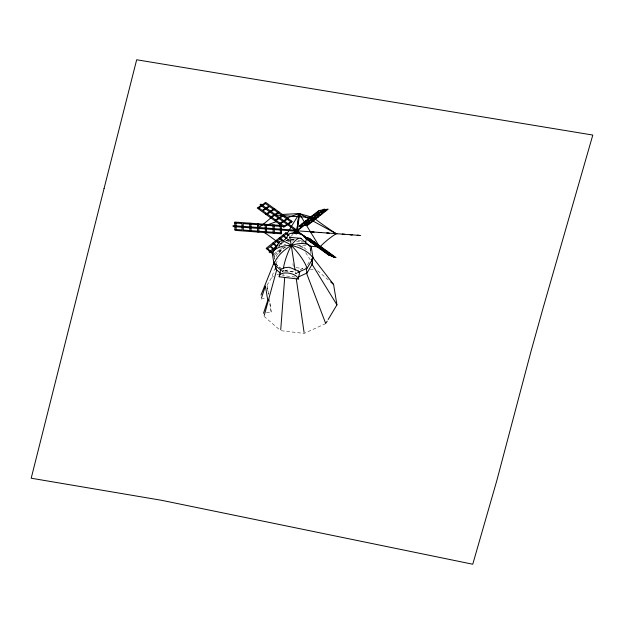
<?xml version="1.0" encoding="UTF-8"?>
<svg xmlns="http://www.w3.org/2000/svg" width="624" height="624" viewBox="0 0 624 624"><rect width="100%" height="100%" fill="white"/><g stroke="black" fill="none" stroke-linecap="round" stroke-linejoin="round"><path stroke-width="0.47" stroke-dasharray="3.12 2.34" d="M283.234 270.231L282.984 272.009L281.557 270.777M294.512 239.827L289.973 239.296L286.736 240.778L287.009 239.413M266.994 285.34L271.869 277.204L274.599 268.905M276.12 264.295L277.937 258.757M280.067 252.299L280.675 250.458L283.226 249.288M286.736 240.778L286.892 240.349M278.741 253.687L280.675 250.458M307.515 264.724L310.315 260.044M281.455 242.845L280.465 244.468A275.184 169.237 10 0 1 285.8 244.624M277.649 246.691L283.795 241.847M290.706 236.41L293.67 234.086M273.991 253.999L276.557 251.987M277.064 251.581L279.887 249.366L280.8 250.123M283.21 246.745L280.394 248.96L281.307 249.725M290.378 241.106L293.452 238.688L294.372 239.444M274.396 255.161L284.638 247.104M291.946 241.348L293.896 239.811L292.984 239.054M280.036 243.493L281.752 242.705M285.176 241.129L288.413 239.647M280.059 243.844L282.563 242.689M287.711 241.886L290.176 240.755M285.792 247.221L280.004 249.873L274.396 259.233L273.749 254.522L274.232 257.291M271.869 277.204L273.585 276.416M277.025 274.841L278.749 274.053M284.77 271.292L289.926 268.928M300.113 269.81L305.253 267.454M298.373 272.22L295.597 273.491L295.058 269.81M297.25 273.039L295.604 273.796L295.363 271.994L283.577 270.613L295.409 272.329M325.728 323.567L304.231 333.427L280.66 330.665M261.16 298.982L265.964 298.225M266.393 312.819L271.198 312.062L269.677 300.963M289.926 238.953L294.466 239.483M298.139 240.248L300.854 240.568M296.525 241.496L301.961 242.135M298.912 245.903L302.539 246.332L307.39 250.505M300.214 246.87L302.086 247.088L304.239 248.945M296.197 267.68L302.796 268.453M310.339 269.342L313.17 269.669M295.113 277.048L284.848 275.847L283.413 274.607M287.633 238.828L289.692 240.536M287.126 239.234L289.185 240.934M302.305 240.841L304.067 242.362M317.663 270.738L328.52 280.082M275.254 263.445L280.558 268.016M275.301 263.788L281.112 268.788M282.368 269.872L283.624 270.949M280.644 269.677L283.187 271.861M282.313 274.817L283.702 276.011M264.014 316.337L279.209 329.417M305.666 252.642L310.284 259.787M310.042 247.502L310.495 250.286M310.541 250.622L311.002 253.406M273.725 254.163L274.186 256.948M268.616 294.317L267.205 285.745L268.343 294.068M269.006 298.724L271.198 312.062M310.089 247.837L310.861 253.492M301.766 240.677L302.539 246.332M279.224 244.226L279.739 247.993M292.937 263.593L293.257 266.409M297.398 245.177A275.184 169.237 10 0 1 307.242 245.903"/><path stroke-width="0.94" d="M280.73 329.698L284.7 277.774M296.158 234.047L296.759 229.499L297.757 229.811L297.274 233.47M296.369 233.641L296.728 230.896M296.923 229.616L299.052 213.408L299.614 213.58L297.476 229.788L296.923 229.616L297.476 229.788M296.969 229.882L299.052 213.408M283.475 268.453L284.489 267.727L289.247 267.236L297.812 270.761L298.373 272.22L307.102 268.219L313.1 258.203L311.306 247.283A27.565 13.166 -29.9 0 0 291.268 245.404A27.565 8.455 48.9 0 0 278.281 243.415L272.282 253.422L274.084 264.342L280.839 270.161L281.299 268.827L283.475 268.453L283.772 266.253A27.565 7.933 -67 0 1 291.268 245.404L289.676 236.863L289.715 237.346L298.49 238.118M299.715 271.908L298.288 279.029L279.217 276.791L280.644 269.677M286.9 238.501L287.235 236.847A9.703 4.703 11.4 0 1 296.104 233.103A9.703 4.703 11.4 0 1 306.306 239.086L305.471 243.22M298.373 272.22L298.646 270.847M264.264 315.409L276.689 269.966M261.464 298.054L265.426 286.018L267.774 300.316L263.507 313.271M261.011 295.027L274.271 262.018M298.662 276.845L306.93 273.055L312.538 263.702L311.891 258.991M326.219 322.756L327.194 321.126M328.169 319.504L336.944 304.855L333.583 284.443L312.351 256.948M286.892 233.899L299.255 213.556L311.423 217.035M267.072 249.093L270.145 246.675L272.891 248.953M273.476 244.054L270.66 246.277L273.406 248.547M273.983 243.656L276.806 241.441M277.313 241.036L280.137 238.82M280.644 238.415L283.46 236.2M283.975 235.794L287.048 233.376M299.941 226.099L303.014 223.673M303.529 223.275L306.345 221.06M306.852 220.654L309.676 218.439M310.183 218.033L313.006 215.818M313.513 215.413L316.329 213.197L319.441 212.729M319.917 210.374L316.844 212.8L319.948 212.332M278.14 244.819L269.053 251.971L269.974 252.728L276.432 247.642M284.092 240.139L286.72 238.072L283.054 235.037M292.016 233.906L296.455 230.412L297.367 231.169M294.411 233.501L296.626 231.754M307.195 225.007L310.268 222.589M310.775 222.191L313.591 219.968M314.106 219.57L316.922 217.347M317.437 216.949L320.252 214.734M320.759 214.328L323.583 212.113L320.471 212.573M327.163 209.29L324.09 211.708L320.986 212.176M261.035 205.569L257.244 208.057L283.795 227.206L287.586 224.718M261.986 204.953L265.777 202.465L292.321 221.614L288.53 224.102M258.866 207.925L261.713 206.06M262.657 205.436L265.504 203.58M265.122 208.517L262.275 210.382L258.188 207.433M266.066 207.901L268.913 206.037L264.826 203.089M265.801 209.009L262.954 210.873L266.705 213.572M266.744 208.385L269.591 206.528L273.335 209.227M265.754 214.196L269.545 211.708M270.496 211.091L274.287 208.603M266.432 214.679L270.223 212.199M271.175 211.575L274.966 209.095M270.176 217.386L273.975 214.898A275.184 54.475 5.5 0 0 310.635 217.425M274.919 214.282L278.71 211.801M270.855 217.87L274.646 215.389M275.597 214.773L279.388 212.285M274.607 220.576L278.398 218.096M279.341 217.472L283.132 214.991M275.285 221.068L279.076 218.579M280.02 217.963L283.811 215.475M279.029 223.766L282.82 221.286M283.772 220.662L287.563 218.182M279.708 224.258L283.499 221.77M284.45 221.153L288.241 218.673M283.163 226.746L286.954 224.266M287.906 223.649L291.697 221.161M267.532 224.812L276.596 221.598M286.564 218.057L299.255 213.556L308.49 218.587M299.099 213.681L299.614 213.58M297.757 229.811L296.852 229.975L296.759 229.499M323.021 209.914L318.88 210.53L298.904 226.255L303.046 225.631M324.059 209.758L328.201 209.134L308.225 224.851L304.083 225.475M319.402 210.779L322.514 210.311M323.552 210.155L326.656 209.695M312.476 215.569L316.618 214.952M317.655 214.796L321.797 214.172M311.969 215.974L316.111 215.35M317.148 215.194L321.29 214.578M309.145 218.189L313.287 217.573A275.184 75.652 18.4 0 0 336.196 233.688A275.184 133.037 21.8 0 0 320.369 246.527M314.324 217.417L318.466 216.793M308.638 218.595L312.78 217.971M313.817 217.815L317.959 217.199M305.822 220.81L309.964 220.194M310.994 220.038L315.143 219.414M305.308 221.216L309.449 220.592M310.487 220.436L314.629 219.812M302.492 223.431L306.634 222.807M307.671 222.651L311.813 222.035M301.977 223.829L306.127 223.213M307.156 223.057L311.298 222.433M299.38 225.88L303.521 225.256M304.559 225.1L308.701 224.484M281.752 214.484L299.255 213.556L304.762 222.565M296.985 230.794L360.649 235.49M311.75 231.894L312.343 231.933M312.491 231.941L313.443 232.011M313.591 232.019L314.184 232.058M318.911 232.424L319.504 232.456M319.652 232.471L320.689 232.549M320.837 232.557L321.43 232.588M326.664 232.994L327.257 233.033M327.405 233.041L328.442 233.119M328.591 233.126L329.183 233.165M334.417 233.563L335.01 233.602M335.158 233.61L336.196 233.688L312.686 220.88M336.344 233.696L336.937 233.735M342.17 234.14L342.763 234.172M342.911 234.179L343.949 234.257M344.097 234.273L344.69 234.304M350.072 234.718L350.516 234.749M350.665 234.757L351.109 234.78M351.265 234.803L351.71 234.835M351.85 234.842L352.295 234.866M357.232 235.248L357.677 235.271M357.825 235.279L358.87 235.357M359.011 235.373L359.603 235.404M234.78 222.994L241.94 223.517L242.026 226.286M249.694 224.094L243.126 223.61L243.212 226.372M250.879 224.18L257.447 224.663M258.632 224.749L265.2 225.233M266.393 225.319L272.953 225.81M274.147 225.896L281.307 226.418M234.975 229.445L242.135 229.975L242.05 227.206M249.889 230.545L243.321 230.061L243.235 227.292M251.074 230.63L257.642 231.114M258.827 231.208L265.395 231.691M266.581 231.777L273.148 232.261M274.334 232.346L281.494 232.877M300.136 238.391L301.298 238.711L311.306 247.283M296.494 230.646L333.739 257.205L297.235 231.176M303.693 236.441L305.347 237.026M306.173 237.323L309.481 238.493L336.032 257.642L332.725 256.472M303.49 236.605L305.971 237.479M306.797 237.775L310.112 238.945M309.434 239.975L306.119 238.805L328.583 255.005L331.898 256.175M310.261 240.271L313.568 241.441M306.797 239.296L310.112 240.466M310.939 240.755L314.246 241.925M310.549 241.995L313.856 243.165M314.683 243.461L317.998 244.631M311.22 242.486L314.535 243.656M315.362 243.945L318.669 245.115M314.972 245.185L318.279 246.355M319.106 246.652L322.421 247.822M315.65 245.677L318.958 246.847M323.099 248.313L319.784 247.143A275.184 169.237 10 0 0 309.925 246.137M319.394 248.383L322.709 249.553M323.536 249.842L326.843 251.012M320.073 248.867L323.38 250.037M324.215 250.333L327.522 251.503M327.132 252.743L324.652 251.862L320.9 249.163M327.959 253.032L330.439 253.913L326.695 251.207M327.811 253.227L325.322 252.353L329.41 255.302M328.637 253.523L331.118 254.397L335.205 257.345M328.731 254.81L331.219 255.692M332.046 255.98L334.526 256.862M274.014 209.719L277.766 212.417M278.437 212.909L282.188 215.608M282.867 216.099L286.611 218.798M287.29 219.289L291.377 222.238M308.654 238.196L312.741 241.145M313.42 241.636L317.164 244.335M317.842 244.826L321.594 247.525M322.273 248.017L326.017 250.723M304.871 237.604L306.946 239.101M307.624 239.585L311.376 242.291M312.047 242.775L315.799 245.482M316.477 245.973L320.221 248.672M267.376 214.063L271.128 216.762M271.807 217.253L275.551 219.952M276.229 220.444L279.981 223.142M280.652 223.634L284.739 226.582M301.298 238.711L300.62 238.142A27.565 7.933 -67 0 0 291.268 245.404A27.565 13.166 -29.9 0 0 274.084 264.342M289.107 235.084L286.127 232.619L266.159 248.336L269.818 251.371M285.659 232.994L288.631 235.459M282.547 235.443L286.213 238.469M279.731 237.658L283.39 240.692M279.217 238.064L282.196 240.521M276.401 240.279L279.373 242.744M275.886 240.677L278.866 243.142M273.07 242.9L276.736 245.934M272.563 243.298L276.221 246.332M267.579 248.695L270.332 250.973M271.245 251.729L273.304 253.43M270.738 252.127L272.797 253.835M330.689 281.947L333.583 284.443M275.309 264.802L276.073 269.443L280.238 273.023M311.587 263.593L336.944 304.855M306.267 225.022L318.786 245.505M306.602 273.374L325.728 323.567M311.774 259.061L312.538 263.702M295.058 269.81L291.268 245.404A27.565 13.361 11.4 0 0 272.282 253.422M296.322 279.068L304.091 332.475M306.29 268.343L306.93 273.055M275.426 264.732L276.073 269.443M281.385 229.187L281.276 225.498L234.749 222.066L234.866 225.755M281.416 230.108L281.525 233.797L234.998 230.365L234.889 226.684M280.176 225.42L280.285 229.109M280.316 230.03L280.426 233.719M274.115 224.975L274.225 228.657M274.256 229.585L274.365 233.267M272.93 224.882L273.039 228.571M273.07 229.492L273.179 233.181M266.362 224.398L266.471 228.088M266.503 229.008L266.612 232.697M265.177 224.312L265.286 228.002M265.317 228.922L265.426 232.612M258.609 223.829L258.718 227.518M258.749 228.439L258.859 232.128M257.423 223.743L257.533 227.432M257.673 232.042L257.556 228.353A275.184 90.675 -5.7 0 0 270.364 218.291M250.856 223.259L250.965 226.949M250.996 227.869L251.105 231.559M249.67 223.166L249.779 226.855M249.803 227.783L249.92 231.465M235.966 223.08L236.051 225.849M236.075 226.769L236.161 229.531M264.475 232.674A275.184 148.06 -4.9 0 1 278.99 243.251M279.217 276.791A9.703 4.703 11.4 0 1 288.085 273.047A9.703 4.703 11.4 0 1 298.288 279.029M307.102 268.219A27.565 8.455 48.9 0 0 291.268 245.404A27.565 13.361 11.4 0 1 313.1 258.203M104.075 188.456L31.2 478.218L161.78 500.339L472.758 564.229L496.813 480.589L531.141 350.852L543.091 307.999L592.8 135.057L136.672 59.771L104.075 188.456M323.786 209.313L296.392 230.872L297.43 230.716L324.823 209.157L323.786 209.313M260.965 204.22L260.021 204.836L296.431 231.106L297.383 230.482L260.965 204.22M296.891 230.334L233.08 225.631L233.111 226.551L296.923 231.254L296.891 230.334"/></g></svg>
